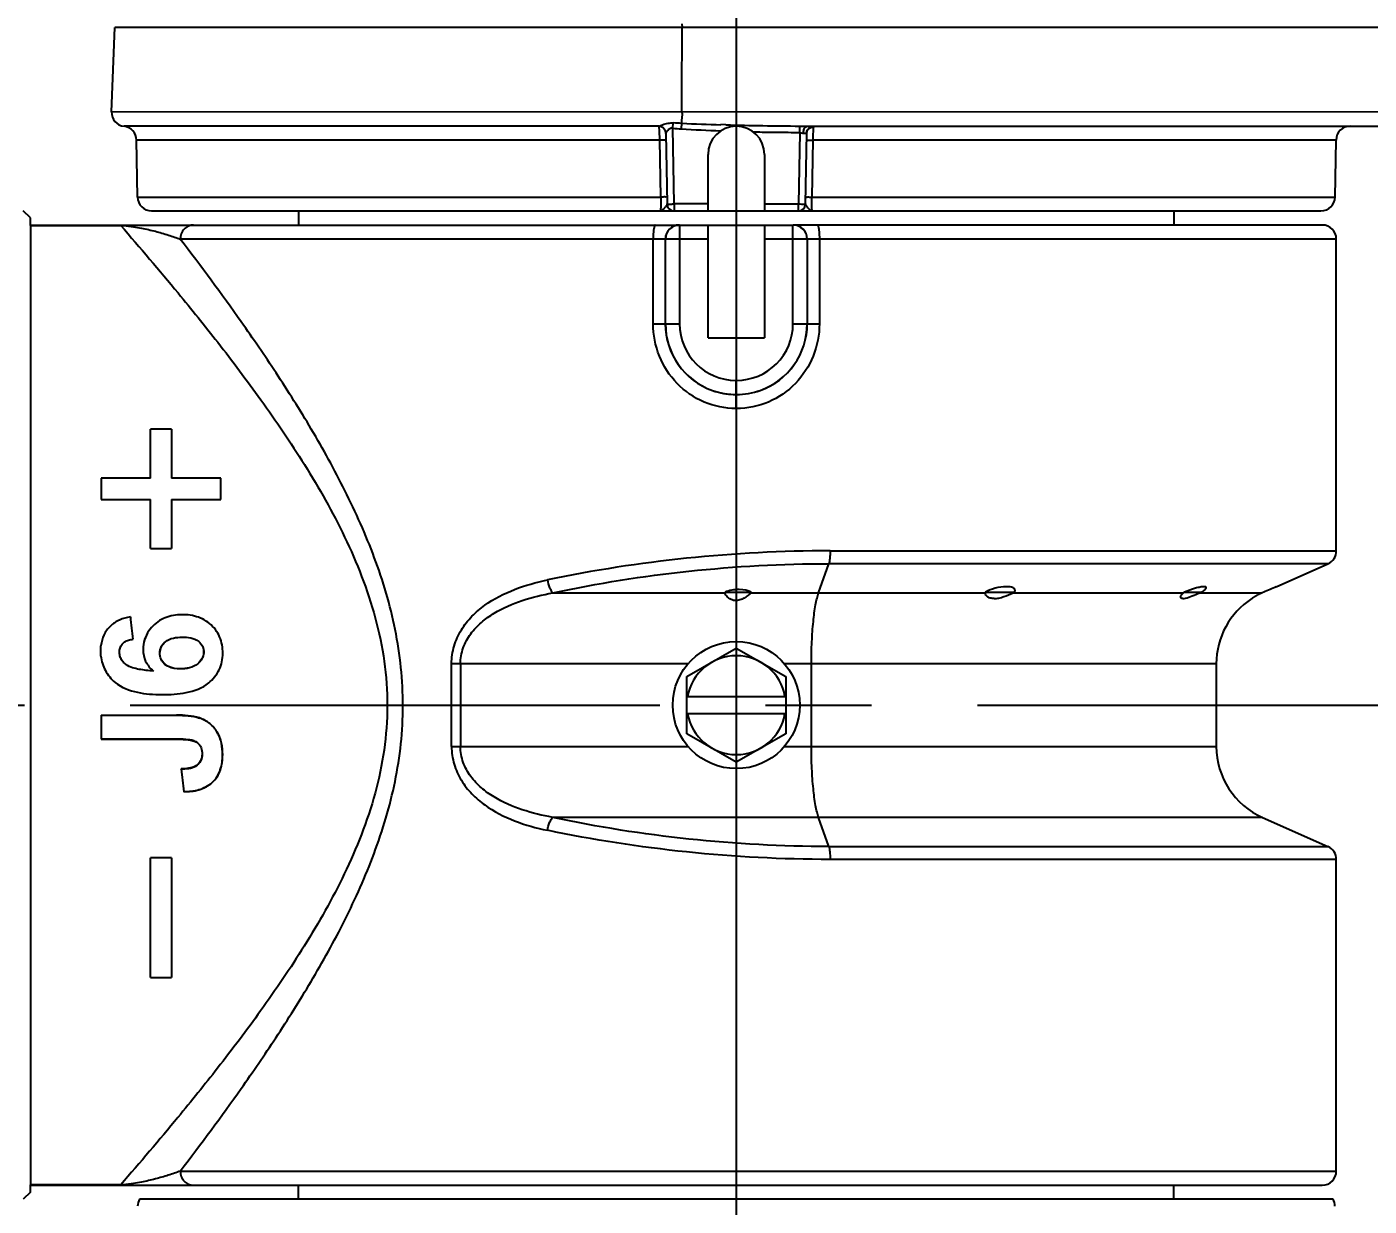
# Model space of a CAD drawing. Header units: millimetres. Extents: x 5828 to 6704, y 123 to 421.
# Drawn here: x 6551.181 to 6555.935, y 221.125 to 225.301 of the extents above; entities that cross this region are included whole.
import ezdxf

# ---------------------------------------------------------------- set-up
doc = ezdxf.new("R2010")
doc.units = ezdxf.units.MM
doc.linetypes.add('CENTER', pattern=[0.6, 0.375, -0.075, 0.075, -0.075])
for name, color, linetype in [('中心线', 7, 'Continuous'), ('外形图', 7, 'Continuous'), ('尺寸标注', 7, 'Continuous'), ('运动范围', 7, 'Continuous')]:
    doc.layers.add(name, color=color, linetype=linetype)
doc.styles.add('微软雅黑', font='msyh.ttc', dxfattribs={"height": 1.5})
doc.dimstyles.new('尺寸标注_1_20比例', dxfattribs={"dimtxt": 1.5, "dimasz": 1.25, "dimexe": 0.5, "dimexo": 0.4, "dimgap": 0.5, "dimtad": 1, "dimdec": 1, "dimlfac": 20, "dimdsep": 46, "dimtxsty": '微软雅黑', "dimcen": 0.09, "dimadec": 0, "dimazin": 0, "dimtp": 0.01, "dimtm": 0.01, "dimtfac": 1, "dimtdec": 1, "dimtofl": 0, "dimtmove": 0, "dimatfit": 3, "dimfxl": 1, "dimtolj": 1, "dimarcsym": 0})

# ---------------------------------------------------------------- blocks, each defined once
blk = doc.blocks.new('*D819')
at = {"layer": 'Defpoints', "color": 0}
for p in [(6584.3508, 234.274), (6633.6855, 232.4599), (6518.5475, 222.8994), (6579.4437, 222.8994), (6638.115, 222.8994)]:
    blk.add_point(p, dxfattribs=at)
at = {"layer": '尺寸标注', "color": 0, "lineweight": -2}
blk.add_arc((6579.4437, 222.8994), 12.3879, 15.78003, 174.21614, dxfattribs=at)
at = {"layer": '尺寸标注', "color": 0}
for points in [[(6591.1616, 226.2217), (6591.5678, 226.3147), (6591.6435, 225.0497)], [(6566.9107, 224.1583), (6567.3268, 224.1373), (6567.0557, 222.8994)]]:
    blk.add_solid(points, dxfattribs=at)
at = {"layer": '尺寸标注', "color": 0, "insert": (6578.253, 236.5144), "char_height": 1.5, "attachment_point": 5, "rotation": 4.9981, "style": '微软雅黑'}
blk.add_mtext('\\A1;-\\A1;170%%d', dxfattribs=at)
blk = doc.blocks.new('*D820')
at = {"layer": 'Defpoints', "color": 0}
for p in [(6518.5475, 222.8994), (6579.4437, 222.8994), (6638.115, 222.8994), (6633.6844, 213.3353), (6572.6333, 212.5447)]:
    blk.add_point(p, dxfattribs=at)
at = {"layer": '尺寸标注', "color": 0, "lineweight": -2}
blk.add_arc((6579.4437, 222.8994), 12.3935, 185.78126, 344.21874, dxfattribs=at)
at = {"layer": '尺寸标注', "color": 0}
for points in [[(6567.3212, 221.6615), (6566.9051, 221.6405), (6567.0501, 222.8994)], [(6591.5731, 219.4823), (6591.1669, 219.5752), (6591.6489, 220.7473)]]:
    blk.add_solid(points, dxfattribs=at)
at = {"layer": '尺寸标注', "color": 0, "insert": (6578.475, 211.8272), "char_height": 1.5, "attachment_point": 5, "rotation": 355, "style": '微软雅黑'}
blk.add_mtext('\\A1;+\\A1;170%%d', dxfattribs=at)

msp = doc.modelspace()

# ---------------------------------------------------------------- linework, layer by layer
at = {"layer": '中心线', "linetype": 'CENTER', "ltscale": 5}
msp.add_line((6518.5475, 222.8994), (6638.115, 222.8994), dxfattribs=at)
at = {"layer": '外形图'}
msp.add_line((6553.6937, 226.4084), (6553.6937, 219.1081), dxfattribs=at)
at = {"layer": '外形图', "color": 7, "linetype": 'Continuous'}
for p, q in [((6551.4811, 225.0005), (6551.4928, 225.2994)), ((6566.642, 225.2994), (6551.4928, 225.2994)), ((6551.4811, 225.0005), (6557.1939, 225.0012)), ((6553.4688, 224.9422), (6553.4704, 224.9607)), ((6553.4993, 224.9401), (6553.5007, 224.9597)), ((6553.6569, 224.9543), (6553.6393, 224.9548)), ((6553.6569, 224.9543), (6553.6394, 224.9549)), ((6553.4196, 224.949), (6551.5253, 224.949)), ((6553.4441, 224.9238), (6553.4485, 224.6739)), ((6553.4735, 224.6739), (6553.4688, 224.9422)), ((6553.9182, 224.9255), (6553.9139, 224.6739)), ((6553.9182, 224.9255), (6553.9185, 224.9498)), ((6553.9388, 224.6739), (6553.9432, 224.9244)), ((6553.945, 224.9494), (6557.1966, 224.9494)), ((6551.573, 224.6985), (6551.5695, 224.9002)), ((6553.4227, 224.9002), (6551.5695, 224.9002)), ((6553.4262, 224.6985), (6553.4227, 224.9002)), ((6553.9646, 224.9002), (6553.9611, 224.6985)), ((6555.8178, 224.9002), (6553.9646, 224.9002)), ((6555.8143, 224.6985), (6555.8178, 224.9002)), ((6553.5937, 224.6494), (6553.5937, 224.8494)), ((6553.7937, 224.8494), (6553.7937, 224.6494)), ((6551.573, 224.6985), (6553.4262, 224.6985)), ((6553.4735, 224.6739), (6553.4735, 224.6494)), ((6553.5937, 224.6739), (6553.4735, 224.6739)), ((6553.7937, 224.6739), (6553.9139, 224.6739)), ((6553.9139, 224.6494), (6553.9139, 224.6739)), ((6553.9611, 224.6985), (6555.8143, 224.6985)), ((6551.1937, 224.6244), (6551.1687, 224.6494)), ((6551.1937, 224.5979), (6551.1937, 224.6244)), ((6551.623, 224.6494), (6555.7643, 224.6494)), ((6552.1437, 224.6494), (6552.1437, 224.5994)), ((6555.2437, 224.6494), (6555.2437, 224.5994)), ((6551.1937, 224.5994), (6551.1937, 221.1994)), ((6551.1937, 224.5994), (6553.4924, 224.5994)), ((6551.1937, 224.5979), (6551.5137, 224.5979)), ((6551.5137, 224.5979), (6551.5137, 224.5994)), ((6553.4928, 224.5994), (6553.4928, 224.2494)), ((6553.4928, 224.5994), (6553.8945, 224.5994)), ((6553.5937, 224.1994), (6553.5937, 224.5994)), ((6553.7937, 224.5994), (6553.7937, 224.1994)), ((6553.8945, 224.2494), (6553.8945, 224.5994)), ((6555.7687, 224.5994), (6553.8949, 224.5994)), ((6553.5937, 224.5494), (6551.7246, 224.5494)), ((6553.3993, 224.2494), (6553.3993, 224.5494)), ((6553.4424, 224.2494), (6553.4424, 224.5494)), ((6553.4428, 224.2494), (6553.4428, 224.5494)), ((6555.8187, 224.5494), (6553.7937, 224.5494)), ((6553.9445, 224.5494), (6553.9445, 224.2494)), ((6553.9449, 224.5494), (6553.9449, 224.2494)), ((6553.988, 224.5494), (6553.988, 224.2494)), ((6555.8187, 223.4458), (6555.8187, 224.5494)), ((6553.3993, 224.2494), (6553.4928, 224.2494)), ((6553.8945, 224.2494), (6553.988, 224.2494)), ((6553.5937, 224.1994), (6553.7937, 224.1994)), ((6553.6928, 223.9494), (6553.6928, 224.0494)), ((6553.6928, 224.0494), (6553.6945, 224.0494)), ((6553.6945, 223.9494), (6553.6945, 224.0494)), ((6553.6945, 223.9994), (6553.6928, 223.9994)), ((6553.6945, 223.9494), (6553.6928, 223.9494)), ((6551.6187, 223.7029), (6551.6187, 223.8769)), ((6551.6932, 223.8769), (6551.6187, 223.8769)), ((6551.6932, 223.8769), (6551.6932, 223.7029)), ((6551.6187, 223.7029), (6551.4442, 223.7029)), ((6551.8677, 223.7029), (6551.6932, 223.7029)), ((6551.4442, 223.6279), (6551.6187, 223.6279)), ((6551.6187, 223.4539), (6551.6187, 223.6279)), ((6551.6932, 223.6279), (6551.6932, 223.4539)), ((6551.6932, 223.6279), (6551.8677, 223.6279)), ((6551.6187, 223.4539), (6551.6932, 223.4539)), ((6554.0261, 223.4458), (6555.8187, 223.4458)), ((6553.9851, 223.297), (6554.0214, 223.4001)), ((6555.789, 223.4001), (6554.0214, 223.4001)), ((6555.6062, 223.3188), (6555.789, 223.4001)), ((6553.0435, 223.297), (6553.6539, 223.297)), ((6553.654, 223.2994), (6553.7463, 223.2994)), ((6553.7447, 223.297), (6554.5754, 223.297)), ((6554.5754, 223.2994), (6554.6794, 223.2994)), ((6554.6744, 223.297), (6555.278, 223.297)), ((6554.6794, 223.2994), (6554.6812, 223.3053)), ((6555.2812, 223.2994), (6555.3412, 223.2994)), ((6555.3351, 223.297), (6555.5561, 223.297)), ((6555.5614, 223.2994), (6555.5561, 223.297)), ((6555.5192, 223.2765), (6555.5201, 223.2771)), ((6555.5198, 223.2769), (6555.5202, 223.2771)), ((6551.4437, 223.0733), (6551.4437, 223.1097)), ((6551.5931, 223.0964), (6551.5927, 223.0964)), ((6551.6719, 223.1242), (6551.6722, 223.1239)), ((6553.5187, 223.0004), (6553.6937, 223.1014)), ((6553.6937, 223.1014), (6553.8687, 223.0004)), ((6551.6704, 223.0435), (6551.6707, 223.0439)), ((6551.7247, 223.0274), (6551.7247, 223.0279)), ((6551.7864, 223.0455), (6551.7862, 223.0459)), ((6552.6853, 222.7531), (6552.6853, 223.0457)), ((6553.5227, 223.0457), (6552.6853, 223.0457)), ((6552.7169, 223.0457), (6552.7169, 222.7531)), ((6555.3937, 223.0457), (6553.8646, 223.0457)), ((6553.9596, 222.7531), (6553.9596, 223.0457)), ((6555.3937, 223.0457), (6555.3937, 222.7531)), ((6553.5187, 222.7983), (6553.5187, 223.0004)), ((6553.8687, 223.0004), (6553.8687, 222.7983)), ((6553.5187, 222.9294), (6553.8687, 222.9294)), ((6551.4446, 222.8634), (6551.4442, 222.8639)), ((6551.4442, 222.8639), (6551.7116, 222.8639)), ((6551.4446, 222.8634), (6551.7116, 222.8634)), ((6551.7116, 222.8634), (6551.7116, 222.8639)), ((6552.513, 222.8974), (6552.4575, 222.8975)), ((6553.5187, 222.8694), (6553.8687, 222.8694)), ((6551.7925, 222.8535), (6551.7927, 222.8539)), ((6551.4446, 222.7788), (6551.4442, 222.7784)), ((6551.4442, 222.7784), (6551.7177, 222.7784)), ((6551.7177, 222.7788), (6551.4446, 222.7788)), ((6553.6937, 222.6973), (6553.5187, 222.7983)), ((6553.8687, 222.7983), (6553.6937, 222.6973)), ((6551.8742, 222.7234), (6551.8747, 222.7234)), ((6552.6853, 222.7531), (6553.5227, 222.7531)), ((6553.8646, 222.7531), (6555.3937, 222.7531)), ((6551.7281, 222.6729), (6551.7277, 222.6734)), ((6551.7794, 222.6835), (6551.7792, 222.6839)), ((6551.7371, 222.5933), (6551.7367, 222.5929)), ((6555.557, 222.5018), (6553.0435, 222.5018)), ((6554.0214, 222.3987), (6553.9851, 222.5018)), ((6555.557, 222.5018), (6555.789, 222.3987)), ((6554.0214, 222.3987), (6555.789, 222.3987)), ((6551.6187, 221.9354), (6551.6187, 222.3584)), ((6551.6932, 222.3584), (6551.6187, 222.3584)), ((6551.6932, 222.3584), (6551.6932, 221.9354)), ((6555.8187, 222.353), (6554.0261, 222.353)), ((6555.8187, 221.2494), (6555.8187, 222.353)), ((6551.6187, 221.9354), (6551.6932, 221.9354)), ((6551.7246, 221.2494), (6555.8187, 221.2494)), ((6551.1937, 221.1744), (6551.1937, 221.2008)), ((6551.5137, 221.2008), (6551.1937, 221.2008)), ((6551.1937, 221.1994), (6555.7687, 221.1994)), ((6551.5137, 221.1994), (6551.5137, 221.2008)), ((6552.1437, 221.1494), (6552.1437, 221.1994)), ((6555.2437, 221.1494), (6555.2437, 221.1994)), ((6551.1937, 221.1744), (6551.1687, 221.1494)), ((6555.8071, 221.1494), (6551.5802, 221.1494))]:
    msp.add_line(p, q, dxfattribs=at)
msp.add_circle((6553.6937, 222.8994), 0.225, dxfattribs=at)
for centre, radius, start, end in [((6551.5311, 224.9987), 0.05, 177.9221, 263.3426), ((6553.9526, 235.6423), 10.6922, 267.57741, 268.32102), ((6554.0088, 237.9807), 13.0312, 268.45272, 269.6031), ((6551.5195, 224.8994), 0.05, 1, 83.3426), ((6553.6937, 224.8494), 0.1, 0, 180), ((6555.8678, 224.8994), 0.05, 90, 179), ((6551.623, 224.6994), 0.05, 181, 270), ((6553.4735, 224.6744), 0.025, 181, 269.9999), ((6553.4552, 225.5113), 0.8376, 270.0393, 270.8057), ((6553.4492, 226.0591), 1.3853, 270.7343, 271.0019), ((6553.9139, 224.6744), 0.025, 270, 359), ((6555.7643, 224.6994), 0.05, 270, 359), ((6553.4924, 224.5494), 0.05, 90.0078, 180.0015), ((6553.4928, 224.5494), 0.05, 90.0078, 180.0015), ((6553.8945, 224.5494), 0.05, 359.9985, 89.9921), ((6553.8949, 224.5494), 0.05, 359.9985, 89.9921), ((6555.7687, 224.5494), 0.05, 0, 90), ((6553.6925, 224.2496), 0.2502, 180.0586, 250.532), ((6553.6928, 224.2494), 0.25, 180.0026, 250.4625), ((6553.6928, 224.2494), 0.2, 180.0102, 270.0075), ((6553.6945, 224.2494), 0.2, 269.9881, 359.9941), ((6553.6948, 224.2496), 0.2502, 289.4445, 359.942), ((6553.6945, 224.2494), 0.25, 289.6642, 359.9974), ((6553.6931, 224.2516), 0.2522, 250.5545, 269.926), ((6553.6929, 224.2496), 0.2502, 250.461, 252.4107), ((6553.6928, 224.2494), 0.2501, 252.4108, 253.4613), ((6553.693, 224.2506), 0.2513, 253.5044, 269.9594), ((6553.6942, 224.2512), 0.2518, 270.0705, 289.5948), ((6553.6942, 224.2516), 0.2523, 270.0748, 289.4227), ((6555.7687, 223.4458), 0.05, 293.9625, 0), ((6554.5702, 223.5224), 0.2484, 294.7952, 296.093), ((6555.3708, 223.1756), 0.1527, 125.8859, 127.4051), ((6555.086, 223.9265), 0.6771, 291.5873, 292.1366), ((6555.6624, 223.0618), 0.2581, 118.8579, 119.5625), ((6555.6621, 223.0624), 0.2574, 117.4235, 118.8576), ((6555.6616, 223.0634), 0.2563, 116.7356, 117.4234), ((6555.6618, 223.0629), 0.2568, 114.3137, 116.7349), ((6557.9601, 217.845), 5.9584, 113.26954, 113.73837), ((6555.6687, 223.0457), 0.275, 122.9178, 180), ((6555.6635, 223.0598), 0.2603, 123.0427, 123.4233), ((6555.6662, 223.0556), 0.2653, 122.7917, 123.0426), ((6555.6654, 223.0569), 0.2638, 122.2541, 122.7923), ((6555.664, 223.0592), 0.2611, 121.8326, 122.2537), ((6555.6644, 223.0584), 0.262, 121.1313, 121.8327), ((6555.663, 223.0607), 0.2593, 120.5574, 121.1315), ((6555.6634, 223.0602), 0.26, 119.562, 120.557), ((6553.6937, 222.8994), 0.175, 9.8709, 170.1291), ((6551.7163, 223.237), 0.2337, 247.9793, 248.3191), ((6553.6937, 222.8994), 0.175, 189.8709, 350.1291), ((6555.6687, 222.7531), 0.275, 180, 246.0375), ((6555.7687, 222.353), 0.05, 0, 66.0375), ((6555.7687, 221.2494), 0.05, 270, 0), ((6551.6235, 221.1244), 0.05, 150, 179), ((6555.7638, 221.1244), 0.05, 1, 30)]:
    msp.add_arc(centre, radius, start, end, dxfattribs=at)
for centre, major_axis, ratio, start_param, end_param in [((6551.4781, 222.8994), (-0.0149, 1.75), 0.017454, 1.093618, 1.141292), ((6551.8337, 222.8994), (0.0149, 1.75), 0.017454, -1.141292, -1.093618), ((6553.7018, 223.304), (0.0474, 0.0115), 0.611382, 2.91125, 2.990145), ((6553.6937, 223.2809), (0.0625, 0.0054), 0.436363, 6.81532, 8.503464), ((6553.7018, 223.304), (0.0474, 0.0115), 0.611382, -0.606294, -0.527399), ((6551.4747, 222.8994), (0.0014, 1.75), 0.017455, -4.692088, -4.643177)]:
    msp.add_ellipse(centre, major_axis=major_axis, ratio=ratio, start_param=start_param, end_param=end_param, dxfattribs=at)
for points in [[(6553.5008, 225.0008), (6553.5011, 225.1004), (6553.5015, 225.1999), (6553.5018, 225.2994)], [(6553.5009, 225.0005), (6553.501, 224.9999), (6553.5011, 224.9993), (6553.5011, 224.9987)], [(6553.4522, 224.9599), (6553.4582, 224.9608), (6553.4644, 224.961), (6553.4704, 224.9607)], [(6553.5006, 224.9593), (6553.4906, 224.9595), (6553.4805, 224.9601), (6553.4704, 224.9607)], [(6553.4388, 224.9392), (6553.4343, 224.9449), (6553.4267, 224.9487), (6553.4195, 224.949)], [(6553.4441, 224.9238), (6553.4441, 224.9292), (6553.4421, 224.9349), (6553.4388, 224.9392)], [(6553.4688, 224.9422), (6553.4789, 224.9413), (6553.4891, 224.9403), (6553.4993, 224.9401)], [(6553.4993, 224.9401), (6553.5457, 224.9371), (6553.5921, 224.9348), (6553.6386, 224.9328)], [(6553.9316, 224.925), (6553.9316, 224.929), (6553.9322, 224.9331), (6553.9334, 224.9369)], [(6553.955, 224.9458), (6553.9588, 224.9481), (6553.9633, 224.9494), (6553.9677, 224.9494)], [(6553.9551, 224.9438), (6553.9588, 224.9459), (6553.9631, 224.9472), (6553.9673, 224.9473)], [(6554.5757, 223.2994), (6554.5755, 223.2986), (6554.5754, 223.2978), (6554.5754, 223.297)], [(6551.5477, 223.2119), (6551.5507, 223.1855), (6551.5537, 223.1592), (6551.5567, 223.1329)], [(6551.4446, 222.8634), (6551.4446, 222.8352), (6551.4446, 222.807), (6551.4446, 222.7788)], [(6551.7277, 222.6734), (6551.7306, 222.6465), (6551.7336, 222.6197), (6551.7367, 222.5929)], [(6551.7281, 222.6729), (6551.7311, 222.6464), (6551.7341, 222.6199), (6551.7371, 222.5933)]]:
    msp.add_open_spline(points, degree=3, dxfattribs=at)
for points, knots in [([(6553.5041, 225.2994), (6553.5038, 225.2994), (6553.5034, 225.3009), (6553.5029, 225.3029), (6553.5025, 225.3069), (6553.5023, 225.3099), (6553.5022, 225.3115)], [0, 0, 0, 0, 0.08048, 0.279595, 0.592239, 1, 1, 1, 1]), ([(6553.5011, 224.9987), (6553.5016, 224.9949), (6553.5023, 224.9876), (6553.5005, 224.9771), (6553.4988, 224.9678), (6553.4999, 224.9619), (6553.5006, 224.9593)], [0, 0, 0, 0, 0.285637, 0.55536, 0.795953, 1, 1, 1, 1]), ([(6553.4196, 224.949), (6553.4236, 224.9508), (6553.434, 224.9559), (6553.4453, 224.9588), (6553.4522, 224.9599)], [0, 0, 0, 0, 0.388649, 1, 1, 1, 1]), ([(6553.4206, 224.9436), (6553.4205, 224.9442), (6553.4202, 224.9461), (6553.42, 224.9479), (6553.4195, 224.949)], [0, 0, 0, 0, 0.357495, 1, 1, 1, 1]), ([(6553.4227, 224.9002), (6553.4227, 224.9046), (6553.4224, 224.9191), (6553.4219, 224.9336), (6553.4206, 224.9436)], [0, 0, 0, 0, 0.303024, 1, 1, 1, 1]), ([(6553.4688, 224.9422), (6553.4653, 224.9427), (6553.4581, 224.9414), (6553.451, 224.9348), (6553.4468, 224.9291), (6553.4441, 224.9254), (6553.4441, 224.9238)], [0, 0, 0, 0, 0.323607, 0.616346, 0.858508, 1, 1, 1, 1]), ([(6553.9182, 224.9255), (6553.9046, 224.9256), (6553.8705, 224.9272), (6553.8159, 224.9259), (6553.775, 224.9281), (6553.7546, 224.9287)], [0, 0, 0, 0, 0.25001, 0.625011, 1, 1, 1, 1]), ([(6553.9182, 224.9255), (6553.9217, 224.9255), (6553.9261, 224.9251), (6553.9306, 224.925), (6553.9316, 224.925)], [0, 0, 0, 0, 0.767928, 1, 1, 1, 1]), ([(6553.9185, 224.9498), (6553.9252, 224.9498), (6553.934, 224.9495), (6553.9428, 224.9494), (6553.945, 224.9494)], [0, 0, 0, 0, 0.758166, 1, 1, 1, 1]), ([(6553.9316, 224.925), (6553.9344, 224.925), (6553.938, 224.925), (6553.9417, 224.925), (6553.943, 224.9247), (6553.9432, 224.9244)], [0, 0, 0, 0, 0.706415, 0.907666, 1, 1, 1, 1]), ([(6553.9334, 224.9369), (6553.9339, 224.9387), (6553.9359, 224.944), (6553.941, 224.9494), (6553.945, 224.9494)], [0, 0, 0, 0, 0.318789, 1, 1, 1, 1]), ([(6553.9432, 224.9245), (6553.9432, 224.9286), (6553.9451, 224.9373), (6553.9514, 224.9436), (6553.955, 224.9458)], [0, 0, 0, 0, 0.497078, 1, 1, 1, 1]), ([(6553.9432, 224.924), (6553.9433, 224.928), (6553.9457, 224.936), (6553.9516, 224.9418), (6553.9551, 224.9438)], [0, 0, 0, 0, 0.495637, 1, 1, 1, 1]), ([(6553.966, 224.9373), (6553.9658, 224.9347), (6553.965, 224.9224), (6553.9647, 224.91), (6553.9646, 224.9002)], [0, 0, 0, 0, 0.207002, 1, 1, 1, 1]), ([(6553.9673, 224.9473), (6553.9672, 224.9467), (6553.9666, 224.9434), (6553.9663, 224.94), (6553.966, 224.9373)], [0, 0, 0, 0, 0.177102, 1, 1, 1, 1]), ([(6553.4445, 224.9002), (6553.4445, 224.9004), (6553.4437, 224.9002), (6553.4428, 224.9004), (6553.4407, 224.9003), (6553.4369, 224.9004), (6553.4307, 224.9003), (6553.4255, 224.9003), (6553.4227, 224.9002)], [0, 0, 0, 0, 0.019078, 0.074297, 0.164078, 0.285776, 0.608804, 1, 1, 1, 1]), ([(6553.9428, 224.9002), (6553.9428, 224.9004), (6553.9436, 224.9002), (6553.9445, 224.9004), (6553.9466, 224.9003), (6553.9504, 224.9004), (6553.9566, 224.9003), (6553.9618, 224.9003), (6553.9646, 224.9002)], [0, 0, 0, 0, 0.019079, 0.074299, 0.164081, 0.28578, 0.608806, 1, 1, 1, 1]), ([(6553.4262, 224.6985), (6553.4263, 224.6922), (6553.4265, 224.6805), (6553.4263, 224.6668), (6553.4259, 224.6581), (6553.4255, 224.6534), (6553.4251, 224.6511), (6553.4247, 224.6494), (6553.4243, 224.6494)], [0, 0, 0, 0, 0.384663, 0.707742, 0.830398, 0.921334, 0.977741, 1, 1, 1, 1]), ([(6553.4485, 224.6739), (6553.4485, 224.672), (6553.4452, 224.6674), (6553.4399, 224.6607), (6553.4335, 224.6532), (6553.4273, 224.6494), (6553.4243, 224.6494)], [0, 0, 0, 0, 0.161379, 0.436424, 0.749966, 1, 1, 1, 1]), ([(6553.448, 224.6985), (6553.448, 224.6986), (6553.4472, 224.6984), (6553.4463, 224.6987), (6553.4442, 224.6986), (6553.4404, 224.6987), (6553.4342, 224.6986), (6553.429, 224.6985), (6553.4262, 224.6985)], [0, 0, 0, 0, 0.018917, 0.074026, 0.163754, 0.285451, 0.608604, 1, 1, 1, 1]), ([(6553.4485, 224.6739), (6553.4485, 224.6738), (6553.4495, 224.674), (6553.4505, 224.6737), (6553.453, 224.6738), (6553.4547, 224.6738), (6553.4558, 224.6738)], [0, 0, 0, 0, 0.066431, 0.260591, 0.576018, 1, 1, 1, 1]), ([(6553.9139, 224.6739), (6553.9155, 224.6739), (6553.9214, 224.6738), (6553.9273, 224.6738), (6553.9315, 224.6738)], [0, 0, 0, 0, 0.275825, 1, 1, 1, 1]), ([(6553.9315, 224.6738), (6553.9326, 224.6738), (6553.9343, 224.6738), (6553.9368, 224.6737), (6553.9378, 224.674), (6553.9388, 224.6738), (6553.9388, 224.6739)], [0, 0, 0, 0, 0.423852, 0.739223, 0.933442, 1, 1, 1, 1]), ([(6553.963, 224.6494), (6553.9575, 224.6494), (6553.9503, 224.6573), (6553.9437, 224.6652), (6553.9401, 224.6703), (6553.9388, 224.6728), (6553.9388, 224.6739)], [0, 0, 0, 0, 0.464696, 0.772071, 0.905056, 1, 1, 1, 1]), ([(6553.9393, 224.6985), (6553.9393, 224.6986), (6553.9401, 224.6984), (6553.941, 224.6987), (6553.9431, 224.6986), (6553.9469, 224.6987), (6553.9531, 224.6986), (6553.9583, 224.6985), (6553.9611, 224.6985)], [0, 0, 0, 0, 0.018917, 0.074027, 0.163754, 0.285451, 0.608604, 1, 1, 1, 1]), ([(6553.963, 224.6494), (6553.9626, 224.6494), (6553.9622, 224.6511), (6553.9618, 224.6534), (6553.9614, 224.6581), (6553.961, 224.6668), (6553.9608, 224.6805), (6553.961, 224.6922), (6553.9611, 224.6985)], [0, 0, 0, 0, 0.022136, 0.0785, 0.169649, 0.292421, 0.615223, 1, 1, 1, 1]), ([(6551.5137, 224.5979), (6551.5824, 224.519), (6551.6987, 224.3825), (6551.8644, 224.1769), (6552.0161, 223.976), (6552.1705, 223.7485), (6552.2893, 223.5386), (6552.3694, 223.3552), (6552.4181, 223.2085), (6552.4502, 223.0551), (6552.4576, 222.9501), (6552.4575, 222.8975)], [0, 0, 0, 0, 0.158217, 0.271276, 0.399494, 0.538972, 0.68694, 0.763502, 0.841439, 0.920427, 1, 1, 1, 1]), ([(6551.5137, 224.5979), (6551.5145, 224.5979), (6551.5178, 224.5978), (6551.521, 224.5976), (6551.5234, 224.5975)], [0, 0, 0, 0, 0.259856, 1, 1, 1, 1]), ([(6551.5234, 224.5975), (6551.5354, 224.5968), (6551.5567, 224.5941), (6551.5945, 224.5874), (6551.6356, 224.5777), (6551.6744, 224.5666), (6551.7037, 224.557), (6551.7178, 224.5521), (6551.7246, 224.5494)], [0, 0, 0, 0, 0.17396, 0.31007, 0.55456, 0.78412, 0.894181, 1, 1, 1, 1]), ([(6551.7709, 224.5994), (6551.7649, 224.5994), (6551.7525, 224.5967), (6551.7371, 224.5854), (6551.727, 224.5688), (6551.7246, 224.5559), (6551.7246, 224.5494)], [0, 0, 0, 0, 0.241153, 0.487489, 0.741167, 1, 1, 1, 1]), ([(6553.4063, 224.5994), (6553.4057, 224.5994), (6553.4044, 224.598), (6553.4027, 224.5932), (6553.4009, 224.583), (6553.3996, 224.5676), (6553.3993, 224.5558), (6553.3993, 224.5494)], [0, 0, 0, 0, 0.03232, 0.093309, 0.309159, 0.626726, 1, 1, 1, 1]), ([(6553.981, 224.5994), (6553.9816, 224.5994), (6553.9829, 224.598), (6553.9846, 224.5932), (6553.9864, 224.583), (6553.9877, 224.5676), (6553.988, 224.5558), (6553.988, 224.5494)], [0, 0, 0, 0, 0.03232, 0.093309, 0.309159, 0.626726, 1, 1, 1, 1]), ([(6552.513, 222.8974), (6552.5132, 222.9877), (6552.4941, 223.1672), (6552.4178, 223.4222), (6552.3125, 223.6579), (6552.1926, 223.8744), (6552.0679, 224.0723), (6551.9139, 224.297), (6551.7983, 224.453), (6551.7246, 224.5494)], [0, 0, 0, 0, 0.14549, 0.288575, 0.427502, 0.560884, 0.687179, 0.804378, 1, 1, 1, 1]), ([(6553.6928, 223.9494), (6553.6542, 223.9494), (6553.5762, 223.9654), (6553.4787, 224.0331), (6553.4143, 224.1327), (6553.3993, 224.2107), (6553.3993, 224.2494)], [0, 0, 0, 0, 0.2501, 0.499859, 0.749739, 1, 1, 1, 1]), ([(6553.988, 224.2494), (6553.988, 224.2107), (6553.9731, 224.1327), (6553.9086, 224.0332), (6553.8111, 223.9654), (6553.7331, 223.9494), (6553.6945, 223.9494)], [0, 0, 0, 0, 0.250262, 0.500095, 0.749916, 1, 1, 1, 1]), ([(6554.0261, 223.4458), (6553.8564, 223.4458), (6553.5202, 223.428), (6553.1874, 223.3769), (6553.0246, 223.3426)], [0, 0, 0, 0, 0.504782, 1, 1, 1, 1]), ([(6554.0261, 223.4458), (6554.0261, 223.4367), (6554.0256, 223.4239), (6554.0236, 223.4087), (6554.0223, 223.4025), (6554.0214, 223.4001)], [0, 0, 0, 0, 0.592205, 0.828729, 1, 1, 1, 1]), ([(6553.0435, 223.297), (6553.2024, 223.3311), (6553.5273, 223.3823), (6553.8557, 223.4001), (6554.0214, 223.4001)], [0, 0, 0, 0, 0.495224, 1, 1, 1, 1]), ([(6552.6853, 223.0457), (6552.6853, 223.0668), (6552.6916, 223.1091), (6552.7176, 223.1665), (6552.7558, 223.215), (6552.8173, 223.2672), (6552.9077, 223.313), (6552.9852, 223.3344), (6553.0246, 223.3426)], [0, 0, 0, 0, 0.130432, 0.258501, 0.383779, 0.507209, 0.752293, 1, 1, 1, 1]), ([(6553.0246, 223.3426), (6553.0264, 223.3332), (6553.0301, 223.32), (6553.0372, 223.3049), (6553.0413, 223.2991), (6553.0435, 223.297)], [0, 0, 0, 0, 0.577933, 0.817315, 1, 1, 1, 1]), ([(6552.7169, 223.0457), (6552.7169, 223.0647), (6552.7237, 223.1029), (6552.7513, 223.1529), (6552.7899, 223.1936), (6552.85, 223.2364), (6552.9353, 223.273), (6553.0071, 223.2903), (6553.0435, 223.297)], [0, 0, 0, 0, 0.128563, 0.255192, 0.37988, 0.503565, 0.750539, 1, 1, 1, 1]), ([(6553.6712, 223.2753), (6553.6665, 223.2781), (6553.6591, 223.284), (6553.6538, 223.293), (6553.6539, 223.297)], [0, 0, 0, 0, 0.580848, 1, 1, 1, 1]), ([(6553.7411, 223.2927), (6553.7401, 223.2917), (6553.735, 223.2872), (6553.7295, 223.2833), (6553.725, 223.2806)], [0, 0, 0, 0, 0.220941, 1, 1, 1, 1]), ([(6553.7447, 223.297), (6553.7445, 223.2966), (6553.7434, 223.2951), (6553.7421, 223.2937), (6553.7411, 223.2927)], [0, 0, 0, 0, 0.231591, 1, 1, 1, 1]), ([(6553.9596, 223.0457), (6553.9596, 223.0717), (6553.9607, 223.1217), (6553.9655, 223.1916), (6553.9721, 223.2432), (6553.9791, 223.2769), (6553.983, 223.2908), (6553.9851, 223.297)], [0, 0, 0, 0, 0.308532, 0.59224, 0.828669, 0.923365, 1, 1, 1, 1]), ([(6554.5857, 223.2816), (6554.5827, 223.2834), (6554.5776, 223.2877), (6554.5752, 223.2941), (6554.5754, 223.297)], [0, 0, 0, 0, 0.559588, 1, 1, 1, 1]), ([(6554.6499, 223.3188), (6554.6366, 223.3188), (6554.6109, 223.3146), (6554.5864, 223.3056), (6554.5757, 223.2994)], [0, 0, 0, 0, 0.516514, 1, 1, 1, 1]), ([(6554.6064, 223.2765), (6554.6122, 223.2765), (6554.6242, 223.2783), (6554.647, 223.2851), (6554.6636, 223.292), (6554.6744, 223.297)], [0, 0, 0, 0, 0.243778, 0.503545, 1, 1, 1, 1]), ([(6554.6812, 223.3053), (6554.6812, 223.3062), (6554.6808, 223.3082), (6554.6776, 223.3135), (6554.6663, 223.3181), (6554.6562, 223.3188), (6554.6499, 223.3188)], [0, 0, 0, 0, 0.079048, 0.161162, 0.490041, 1, 1, 1, 1]), ([(6555.2695, 223.2776), (6555.2689, 223.278), (6555.2678, 223.279), (6555.2669, 223.282), (6555.2683, 223.2866), (6555.2721, 223.2919), (6555.2758, 223.2953), (6555.278, 223.297)], [0, 0, 0, 0, 0.090063, 0.176262, 0.381125, 0.653734, 1, 1, 1, 1]), ([(6555.3499, 223.3188), (6555.3455, 223.3188), (6555.3353, 223.3173), (6555.3121, 223.3115), (6555.2937, 223.3048), (6555.2812, 223.2994)], [0, 0, 0, 0, 0.183949, 0.431057, 1, 1, 1, 1]), ([(6555.284, 223.2779), (6555.2922, 223.28), (6555.3093, 223.2866), (6555.3261, 223.2934), (6555.3351, 223.297)], [0, 0, 0, 0, 0.466909, 1, 1, 1, 1]), ([(6555.3412, 223.2994), (6555.3423, 223.3001), (6555.3463, 223.3026), (6555.3503, 223.3054), (6555.3528, 223.3076)], [0, 0, 0, 0, 0.28341, 1, 1, 1, 1]), ([(6555.3583, 223.3152), (6555.3583, 223.3158), (6555.3579, 223.317), (6555.356, 223.3181), (6555.3533, 223.3187), (6555.3511, 223.3188), (6555.3499, 223.3188)], [0, 0, 0, 0, 0.164148, 0.36009, 0.634255, 1, 1, 1, 1]), ([(6555.3528, 223.3076), (6555.3543, 223.3089), (6555.3566, 223.311), (6555.3583, 223.314), (6555.3583, 223.3152)], [0, 0, 0, 0, 0.615318, 1, 1, 1, 1]), ([(6553.6937, 223.2693), (6553.6894, 223.2691), (6553.6815, 223.2701), (6553.6743, 223.2735), (6553.6712, 223.2753)], [0, 0, 0, 0, 0.541527, 1, 1, 1, 1]), ([(6553.725, 223.2806), (6553.7204, 223.2779), (6553.7105, 223.2728), (6553.6995, 223.2696), (6553.6937, 223.2693)], [0, 0, 0, 0, 0.471854, 1, 1, 1, 1]), ([(6554.6064, 223.2765), (6554.6043, 223.2765), (6554.5972, 223.2769), (6554.5901, 223.279), (6554.5857, 223.2816)], [0, 0, 0, 0, 0.293365, 1, 1, 1, 1]), ([(6555.2746, 223.2765), (6555.2741, 223.2765), (6555.2724, 223.2766), (6555.2706, 223.277), (6555.2695, 223.2776)], [0, 0, 0, 0, 0.298639, 1, 1, 1, 1]), ([(6555.2746, 223.2765), (6555.2753, 223.2765), (6555.2785, 223.2767), (6555.2816, 223.2773), (6555.284, 223.2779)], [0, 0, 0, 0, 0.213826, 1, 1, 1, 1]), ([(6551.5477, 223.2119), (6551.5347, 223.2096), (6551.509, 223.2027), (6551.4753, 223.181), (6551.452, 223.1484), (6551.4452, 223.1227), (6551.4437, 223.1097)], [0, 0, 0, 0, 0.251415, 0.501562, 0.750674, 1, 1, 1, 1]), ([(6551.8252, 222.9779), (6551.8329, 222.9843), (6551.8471, 222.9985), (6551.8634, 223.024), (6551.8729, 223.0527), (6551.8758, 223.0827), (6551.8735, 223.1126), (6551.8649, 223.1414), (6551.8498, 223.1675), (6551.8289, 223.1892), (6551.8036, 223.2055), (6551.775, 223.2155), (6551.7452, 223.22), (6551.7151, 223.2197), (6551.6853, 223.2147), (6551.6482, 223.1996), (6551.6249, 223.179), (6551.6136, 223.1628)], [0, 0, 0, 0, 0.062744, 0.125467, 0.188006, 0.250543, 0.312936, 0.37521, 0.437485, 0.499855, 0.562373, 0.624996, 0.687804, 0.750561, 0.813354, 0.875945, 1, 1, 1, 1]), ([(6551.6136, 223.1628), (6551.6068, 223.1531), (6551.5959, 223.1318), (6551.5927, 223.1081), (6551.5927, 223.0964)], [0, 0, 0, 0, 0.499814, 1, 1, 1, 1]), ([(6551.6137, 223.1622), (6551.6071, 223.1527), (6551.5963, 223.1315), (6551.5931, 223.108), (6551.5931, 223.0964)], [0, 0, 0, 0, 0.499814, 1, 1, 1, 1]), ([(6551.5327, 223.0429), (6551.5285, 223.046), (6551.5208, 223.0531), (6551.5124, 223.0666), (6551.5089, 223.082), (6551.5097, 223.0977), (6551.5155, 223.1125), (6551.5267, 223.1238), (6551.5412, 223.1303), (6551.5515, 223.1322), (6551.5567, 223.1329)], [0, 0, 0, 0, 0.125405, 0.250471, 0.375286, 0.500003, 0.62451, 0.749152, 0.874379, 1, 1, 1, 1]), ([(6551.5927, 223.0964), (6551.5927, 223.082), (6551.5987, 223.0527), (6551.6177, 223.0297), (6551.6287, 223.0204)], [0, 0, 0, 0, 0.499085, 1, 1, 1, 1]), ([(6551.6704, 223.0435), (6551.6647, 223.0486), (6551.655, 223.0611), (6551.6504, 223.0843), (6551.6557, 223.1073), (6551.6661, 223.1193), (6551.6719, 223.1242)], [0, 0, 0, 0, 0.250599, 0.500375, 0.749898, 1, 1, 1, 1]), ([(6551.6707, 223.0439), (6551.665, 223.0489), (6551.6554, 223.0613), (6551.6508, 223.0843), (6551.6562, 223.1071), (6551.6664, 223.119), (6551.6722, 223.1239)], [0, 0, 0, 0, 0.250553, 0.500324, 0.749879, 1, 1, 1, 1]), ([(6551.6722, 223.1239), (6551.6799, 223.1305), (6551.7, 223.1384), (6551.7308, 223.1406), (6551.7616, 223.1388), (6551.7819, 223.1315), (6551.7897, 223.1249)], [0, 0, 0, 0, 0.248997, 0.500071, 0.751188, 1, 1, 1, 1]), ([(6551.7897, 223.1249), (6551.7954, 223.12), (6551.8053, 223.1078), (6551.809, 223.0846), (6551.8025, 223.0622), (6551.7919, 223.0507), (6551.7862, 223.0459)], [0, 0, 0, 0, 0.249873, 0.499046, 0.748866, 1, 1, 1, 1]), ([(6551.7899, 223.1252), (6551.7957, 223.1203), (6551.8057, 223.108), (6551.8095, 223.0846), (6551.8029, 223.062), (6551.7923, 223.0504), (6551.7864, 223.0455)], [0, 0, 0, 0, 0.249866, 0.499027, 0.748851, 1, 1, 1, 1]), ([(6551.4437, 223.0733), (6551.4446, 223.0643), (6551.448, 223.0464), (6551.4619, 223.0129), (6551.4798, 222.9915), (6551.4937, 222.9799)], [0, 0, 0, 0, 0.250093, 0.500488, 1, 1, 1, 1]), ([(6551.6287, 223.0204), (6551.6204, 223.0209), (6551.6038, 223.0222), (6551.5791, 223.0257), (6551.5549, 223.0312), (6551.5392, 223.0378), (6551.5327, 223.0429)], [0, 0, 0, 0, 0.250211, 0.500409, 0.75046, 1, 1, 1, 1]), ([(6551.7247, 223.0274), (6551.7103, 223.0274), (6551.6903, 223.0299), (6551.674, 223.0403), (6551.6704, 223.0435)], [0, 0, 0, 0, 0.748823, 1, 1, 1, 1]), ([(6551.7247, 223.0279), (6551.7104, 223.0279), (6551.6905, 223.0303), (6551.6742, 223.0407), (6551.6707, 223.0439)], [0, 0, 0, 0, 0.748824, 1, 1, 1, 1]), ([(6551.7862, 223.0459), (6551.7779, 223.0389), (6551.7573, 223.0296), (6551.7355, 223.0279), (6551.7247, 223.0279)], [0, 0, 0, 0, 0.498598, 1, 1, 1, 1]), ([(6551.7864, 223.0455), (6551.7781, 223.0386), (6551.7575, 223.0292), (6551.7356, 223.0274), (6551.7247, 223.0274)], [0, 0, 0, 0, 0.4986, 1, 1, 1, 1]), ([(6551.4937, 222.9799), (6551.5157, 222.9614), (6551.5726, 222.9406), (6551.6592, 222.935), (6551.7457, 222.9397), (6551.803, 222.9595), (6551.8252, 222.9779)], [0, 0, 0, 0, 0.249032, 0.500028, 0.751048, 1, 1, 1, 1]), ([(6552.4575, 222.8975), (6552.4574, 222.845), (6552.4497, 222.7402), (6552.4172, 222.5872), (6552.3683, 222.4408), (6552.2881, 222.2578), (6552.1694, 222.0485), (6552.0152, 221.8215), (6551.8637, 221.621), (6551.6983, 221.4158), (6551.5822, 221.2796), (6551.5137, 221.2008)], [0, 0, 0, 0, 0.079598, 0.158599, 0.236543, 0.313109, 0.461077, 0.600548, 0.728751, 0.841792, 1, 1, 1, 1]), ([(6551.7927, 222.8539), (6551.7797, 222.8582), (6551.7525, 222.8628), (6551.7252, 222.8639), (6551.7116, 222.8639)], [0, 0, 0, 0, 0.499774, 1, 1, 1, 1]), ([(6551.7116, 222.8634), (6551.7252, 222.8634), (6551.7524, 222.8624), (6551.7796, 222.8577), (6551.7925, 222.8535)], [0, 0, 0, 0, 0.500225, 1, 1, 1, 1]), ([(6551.7246, 221.2494), (6551.7982, 221.3456), (6551.9135, 221.5012), (6552.0672, 221.7255), (6552.1917, 221.9228), (6552.3115, 222.1388), (6552.4168, 222.3738), (6552.4803, 222.5851), (6552.5081, 222.762), (6552.513, 222.8522), (6552.513, 222.8974)], [0, 0, 0, 0, 0.195596, 0.312763, 0.439022, 0.572369, 0.711264, 0.854327, 0.926991, 1, 1, 1, 1]), ([(6551.8742, 222.7234), (6551.8742, 222.7371), (6551.8721, 222.7647), (6551.8578, 222.804), (6551.8304, 222.836), (6551.8055, 222.8491), (6551.7925, 222.8535)], [0, 0, 0, 0, 0.249942, 0.499888, 0.749833, 1, 1, 1, 1]), ([(6551.8747, 222.7234), (6551.8747, 222.7371), (6551.8726, 222.7648), (6551.8582, 222.8043), (6551.8307, 222.8363), (6551.8057, 222.8495), (6551.7927, 222.8539)], [0, 0, 0, 0, 0.249958, 0.499905, 0.749843, 1, 1, 1, 1]), ([(6551.7854, 222.7667), (6551.7807, 222.7701), (6551.7696, 222.7742), (6551.7468, 222.7782), (6551.7293, 222.7788), (6551.7177, 222.7788)], [0, 0, 0, 0, 0.249172, 0.499435, 1, 1, 1, 1]), ([(6551.7177, 222.7784), (6551.7292, 222.7784), (6551.7467, 222.7778), (6551.7694, 222.7738), (6551.7805, 222.7697), (6551.7852, 222.7664)], [0, 0, 0, 0, 0.500566, 0.75083, 1, 1, 1, 1]), ([(6551.7852, 222.7664), (6551.7912, 222.762), (6551.8003, 222.7489), (6551.8017, 222.7338), (6551.8017, 222.7264)], [0, 0, 0, 0, 0.49839, 1, 1, 1, 1]), ([(6551.7367, 222.5929), (6551.7547, 222.5928), (6551.791, 222.5961), (6551.8328, 222.6173), (6551.8561, 222.6452), (6551.8715, 222.678), (6551.8747, 222.7054), (6551.8747, 222.7234)], [0, 0, 0, 0, 0.251319, 0.500673, 0.625621, 0.750502, 1, 1, 1, 1]), ([(6551.7371, 222.5933), (6551.755, 222.5933), (6551.7912, 222.5967), (6551.8327, 222.6177), (6551.8559, 222.6456), (6551.8711, 222.6782), (6551.8742, 222.7055), (6551.8742, 222.7234)], [0, 0, 0, 0, 0.251345, 0.500702, 0.625641, 0.750511, 1, 1, 1, 1]), ([(6551.8017, 222.7264), (6551.8017, 222.7181), (6551.7987, 222.7008), (6551.7862, 222.6883), (6551.7792, 222.6839)], [0, 0, 0, 0, 0.500098, 1, 1, 1, 1]), ([(6551.8021, 222.7264), (6551.8021, 222.718), (6551.7991, 222.7006), (6551.7865, 222.6879), (6551.7794, 222.6835)], [0, 0, 0, 0, 0.500152, 1, 1, 1, 1]), ([(6552.6853, 222.7531), (6552.6853, 222.7319), (6552.6916, 222.6896), (6552.7176, 222.6323), (6552.7558, 222.5838), (6552.8173, 222.5316), (6552.9077, 222.4858), (6552.9852, 222.4644), (6553.0246, 222.4561)], [0, 0, 0, 0, 0.13043, 0.258499, 0.383777, 0.507208, 0.752292, 1, 1, 1, 1]), ([(6553.0435, 222.5018), (6553.0071, 222.5085), (6552.9353, 222.5257), (6552.85, 222.5623), (6552.7899, 222.6052), (6552.7513, 222.6459), (6552.7237, 222.6959), (6552.7169, 222.734), (6552.7169, 222.7531)], [0, 0, 0, 0, 0.249461, 0.496434, 0.620119, 0.744806, 0.871436, 1, 1, 1, 1]), ([(6553.9851, 222.5018), (6553.983, 222.5079), (6553.9791, 222.5218), (6553.9721, 222.5556), (6553.9655, 222.6072), (6553.9607, 222.677), (6553.9596, 222.727), (6553.9596, 222.7531)], [0, 0, 0, 0, 0.076635, 0.171331, 0.40776, 0.691468, 1, 1, 1, 1]), ([(6551.7792, 222.6839), (6551.7717, 222.6792), (6551.7539, 222.675), (6551.7365, 222.6737), (6551.7277, 222.6734)], [0, 0, 0, 0, 0.498997, 1, 1, 1, 1]), ([(6551.7281, 222.6729), (6551.7369, 222.6733), (6551.7543, 222.6746), (6551.7719, 222.6789), (6551.7794, 222.6835)], [0, 0, 0, 0, 0.501003, 1, 1, 1, 1]), ([(6553.0246, 222.4561), (6553.0264, 222.4655), (6553.0301, 222.4788), (6553.0372, 222.4938), (6553.0413, 222.4997), (6553.0435, 222.5018)], [0, 0, 0, 0, 0.577933, 0.817315, 1, 1, 1, 1]), ([(6554.0214, 222.3987), (6553.8557, 222.3987), (6553.5273, 222.4164), (6553.2024, 222.4676), (6553.0435, 222.5018)], [0, 0, 0, 0, 0.504776, 1, 1, 1, 1]), ([(6554.0261, 222.353), (6553.8564, 222.353), (6553.5202, 222.3707), (6553.1874, 222.4219), (6553.0246, 222.4561)], [0, 0, 0, 0, 0.504782, 1, 1, 1, 1]), ([(6554.0214, 222.3987), (6554.0223, 222.3962), (6554.0236, 222.3901), (6554.0256, 222.3748), (6554.0261, 222.3621), (6554.0261, 222.353)], [0, 0, 0, 0, 0.171242, 0.407714, 1, 1, 1, 1]), ([(6551.7246, 221.2494), (6551.7178, 221.2467), (6551.7037, 221.2418), (6551.6744, 221.2321), (6551.6355, 221.221), (6551.5943, 221.2114), (6551.5565, 221.2046), (6551.5351, 221.202), (6551.523, 221.2013)], [0, 0, 0, 0, 0.105727, 0.215715, 0.445138, 0.689505, 0.825604, 1, 1, 1, 1]), ([(6551.7246, 221.2494), (6551.7246, 221.2429), (6551.727, 221.2299), (6551.7371, 221.2133), (6551.7525, 221.202), (6551.7649, 221.1994), (6551.7709, 221.1994)], [0, 0, 0, 0, 0.258743, 0.512355, 0.758762, 1, 1, 1, 1]), ([(6551.523, 221.2013), (6551.5223, 221.2012), (6551.5192, 221.201), (6551.5161, 221.2009), (6551.5137, 221.2008)], [0, 0, 0, 0, 0.238727, 1, 1, 1, 1])]:
    msp.add_open_spline(points, degree=3, knots=knots, dxfattribs=at)
at = {"layer": '运动范围'}
msp.add_arc((6579.472, 222.9006), 55.0498, 10, 349.99357, dxfattribs=at)

# ---------------------------------------------------------------- dimensions: what is measured, and where the dimension line sits
at = {"layer": '尺寸标注'}
for base, line2, text, picture, middle in [((6584.3508, 234.274), ((6633.6855, 232.4599), (6579.4437, 222.8994)), '\\A1;-<>', '*D819', (6578.253, 236.5144)), ((6572.6333, 212.5447), ((6579.4437, 222.8994), (6633.6844, 213.3353)), '\\A1;+<>', '*D820', (6578.475, 211.8272))]:
    dim = msp.add_angular_dim_2l(base=base, line1=((6518.5475, 222.8994), (6638.115, 222.8994)), line2=line2, text=text, dimstyle='尺寸标注_1_20比例', override={"dimtxsty": '微软雅黑'}, dxfattribs=at)
    dim.commit()
    dim.dimension.update_dxf_attribs({"geometry": picture, "text_midpoint": middle})

doc.saveas('drawing.dxf')
